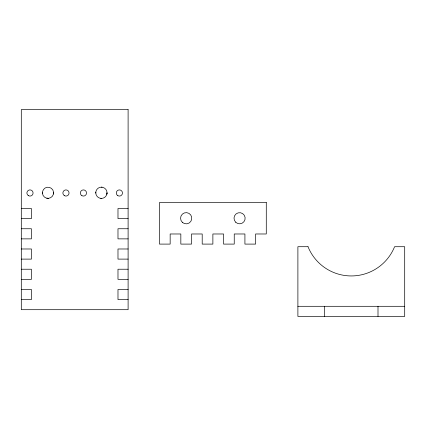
<?xml version="1.0" encoding="UTF-8"?>
<svg xmlns="http://www.w3.org/2000/svg" width="426" height="426" viewBox="0 0 426 426"><rect width="100%" height="100%" fill="white"/><g stroke="black" fill="none" stroke-linecap="round" stroke-linejoin="round"><path stroke-width="0.64" d="M42.414 193.255L42.552 191.583A5.575 5.575 0 0 1 51.386 188.345A5.575 5.575 0 0 1 50.587 197.717A5.575 5.575 0 0 1 42.43 193.031L42.456 192.738M53.447 193.968L53.591 192.302M100.76 198.447L102.767 198.218A5.607 5.607 0 0 0 106.798 194.315L107.017 192.903M106.798 194.315L107.027 192.989M102.043 187.105L100.035 187.333A5.607 5.607 0 0 0 95.797 192.685L95.839 193.074M21.3 208.516L31.417 208.516L31.417 218.634L21.3 218.634M128.104 208.516L117.986 208.516L117.986 218.634L128.104 218.634M21.3 228.751L31.417 228.751L31.417 238.869L21.3 238.869M128.104 228.751L117.986 228.751L117.986 238.869L128.104 238.869M21.3 248.986L31.417 248.986L31.417 259.109L21.3 259.109M128.104 248.986L117.986 248.986L117.986 259.109L128.104 259.109M21.3 269.227L31.417 269.227L31.417 279.344L21.3 279.344M128.104 269.227L117.986 269.227L117.986 279.344L128.104 279.344M21.3 289.462L31.417 289.462L31.417 299.579L21.3 299.579M128.104 289.462L117.986 289.462L117.986 299.579L128.104 299.579M297.896 306.299L404.7 306.299M46.807 198.223L48.479 198.367M107.075 193.42L107.011 192.866A5.607 5.607 0 0 0 101.489 187.168M95.733 192.137L95.962 194.144A5.607 5.607 0 0 0 101.313 198.383M378 306.299L378 316.417M324.596 306.299L324.596 316.417M128.104 109.583L21.3 109.583L21.3 309.697L128.104 309.697L128.104 109.583M266.282 202.504L159.478 202.504L159.478 244.098L170.16 244.098L170.16 233.98L180.837 233.98L180.837 244.098L191.519 244.098L191.519 233.98L202.201 233.98L202.201 244.098L212.878 244.098L212.878 233.98L223.559 233.98L223.559 244.098L234.241 244.098L234.241 233.98L244.918 233.98L244.918 244.098L255.6 244.098L255.6 233.98L266.282 233.98L266.282 202.504M308.014 246.713L297.896 246.713L297.896 316.417L404.7 316.417L404.7 246.713L394.582 246.713A46.663 46.663 0 0 1 308.014 246.713M28.441 195.667A3.094 3.094 0 0 0 33.079 192.989A3.094 3.094 0 0 0 28.441 190.31A3.094 3.094 0 0 0 28.441 195.667M117.837 195.667A3.094 3.094 0 0 0 122.475 192.989A3.094 3.094 0 0 0 117.837 190.31A3.094 3.094 0 0 0 117.837 195.667M64.422 195.667A3.094 3.094 0 0 0 69.055 192.989A3.094 3.094 0 0 0 64.422 190.31A3.094 3.094 0 0 0 64.422 195.667M81.893 195.667A3.094 3.094 0 0 0 86.531 192.989A3.094 3.094 0 0 0 81.893 190.31A3.094 3.094 0 0 0 81.893 195.667M182.477 222.463A5.613 5.613 0 0 0 191.684 219.337A5.613 5.613 0 0 0 184.373 212.925A5.613 5.613 0 0 0 182.477 222.463M235.647 222.186A5.57 5.57 0 0 0 244.961 219.683A5.57 5.57 0 0 0 238.134 212.862A5.57 5.57 0 0 0 235.647 222.186"/></g></svg>
